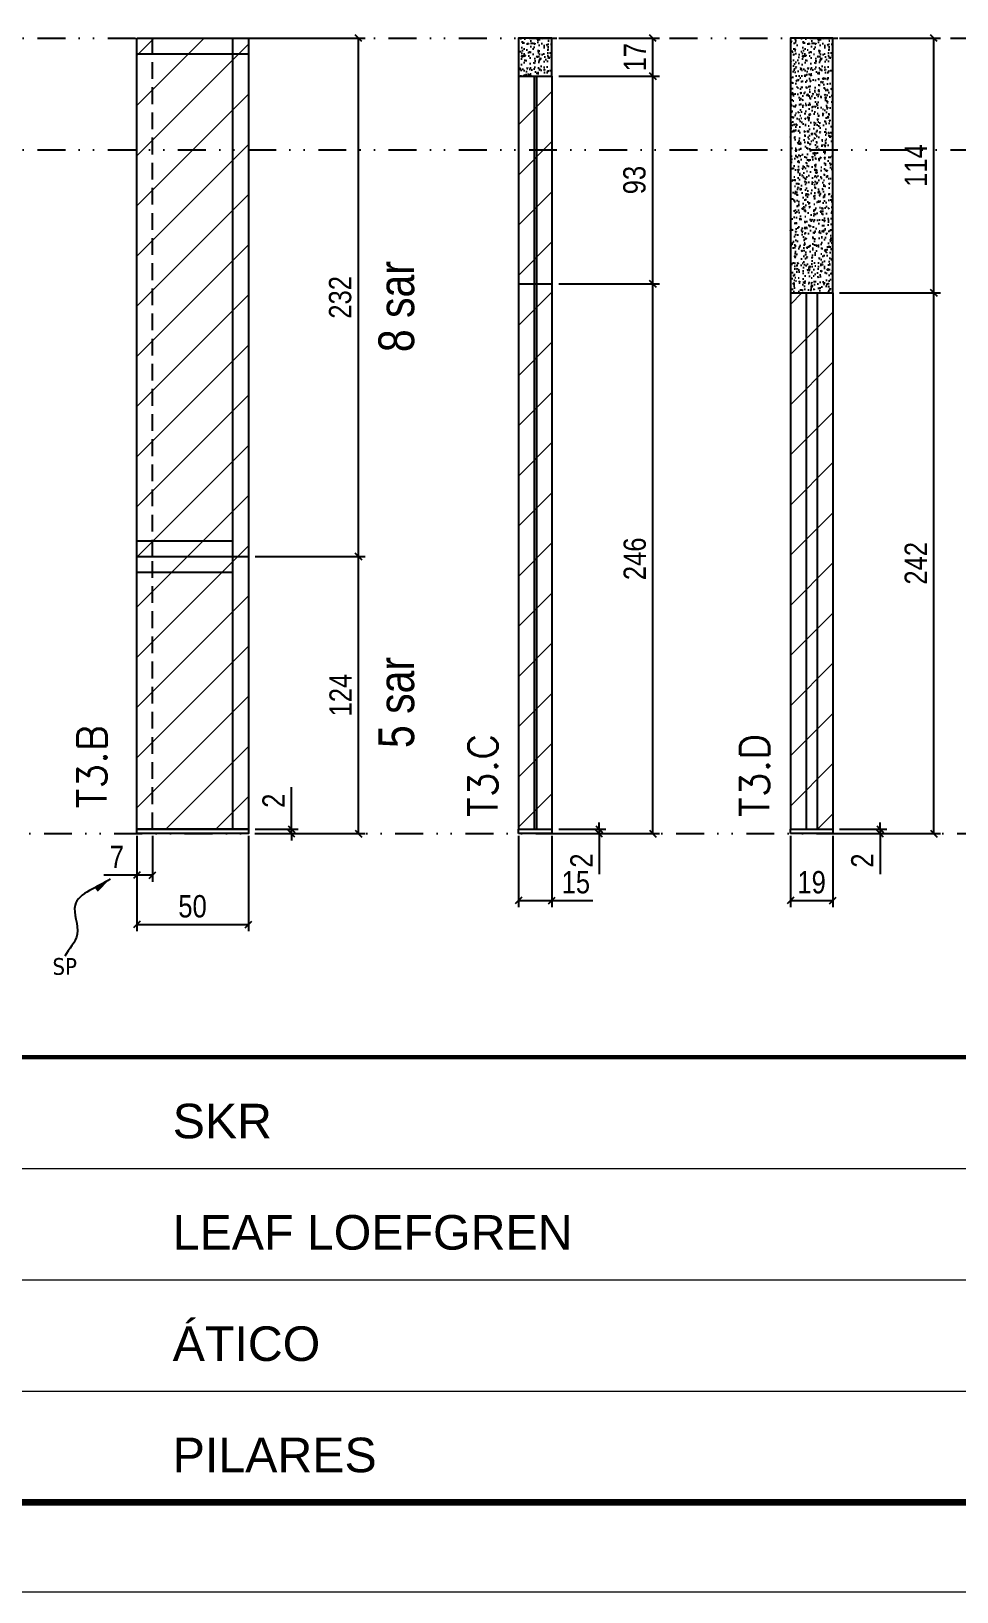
# Model space of a CAD drawing. Extents: x 14400 to 27878, y -21631 to 6985.
# Drawn here: x 19804 to 20218, y -6700 to -6001 of the extents above; entities that cross this region are included whole.
import ezdxf

# ---------------------------------------------------------------- set-up
doc = ezdxf.new("R2010")
doc.units = 0
for name, pattern in [('CONTINUO', [0]), ('DASHED', [0.75, 0.5, -0.25]), ('DIVIDE2', [0.625, 0.25, -0.125, 0, -0.125, 0, -0.125]), ('HIDDEN', [0.375, 0.25, -0.125])]:
    doc.linetypes.add(name, pattern=pattern)
for name, color, linetype in [('COTA', 241, 'Continuous'), ('NOMENCLATURA', 7, 'Continuous'), ('Nível', 160, 'Continuous'), ('Painéis', 200, 'Continuous'), ('SARR_2.2x7', 40, 'Continuous'), ('texto', 7, 'Continuous')]:
    doc.layers.add(name, color=color, linetype=linetype)
for name, color, linetype, lineweight in [('Folhas', 255, 'Continuous', 9), ('Hachura', 251, 'Continuous', 9), ('SARRAFO DE PRESSAO', 251, 'DASHED', 9), ('Texto Seção', 7, 'Continuous', 15)]:
    doc.layers.add(name, color=color, linetype=linetype, lineweight=lineweight)
doc.styles.add('ARIAL', font='arial.ttf')
doc.styles.add('ARIAL_NARROW', font='ARIALN.TTF', dxfattribs={"height": 0.2})
doc.styles.add('COTA TECNICA', font='techl___.ttf', dxfattribs={"height": 10})
doc.styles.add('COTA TECNICA-50', font='techl___.ttf', dxfattribs={"height": 10})
doc.styles.add('REGUA-120', font='ROMANS.shx', dxfattribs={"height": 15})
doc.styles.get("Standard").update_dxf_attribs({"font": 'arial.ttf'})
doc.dimstyles.new('COTA PAINEL-50', dxfattribs={"dimtxt": 10, "dimasz": 3, "dimexe": 3, "dimexo": 3, "dimgap": 3, "dimtad": 1, "dimdec": 1, "dimzin": 12, "dimdsep": 46, "dimtxsty": 'COTA TECNICA-50', "dimblk1": 'OBLIQUE', "dimblk2": 'OBLIQUE', "dimsah": 1, "dimcen": 0.9, "dimclrd": 4, "dimclre": 4, "dimclrt": 240, "dimadec": 1, "dimazin": 3, "dimtfac": 1, "dimtdec": 1, "dimtmove": 0, "dimatfit": 3, "dimfxl": 1, "dimtolj": 1, "dimtzin": 12, "dimarcsym": 0})
doc.dimstyles.new('PAINEL', dxfattribs={"dimtxt": 10, "dimasz": 3, "dimexe": 3, "dimexo": 3, "dimgap": 3, "dimtad": 1, "dimdec": 1, "dimzin": 12, "dimdsep": 46, "dimtxsty": 'COTA TECNICA', "dimblk1": 'OBLIQUE', "dimblk2": 'OBLIQUE', "dimsah": 1, "dimcen": 0.9, "dimclrd": 4, "dimclre": 4, "dimclrt": 240, "dimadec": 1, "dimazin": 3, "dimtfac": 1, "dimtdec": 1, "dimtmove": 0, "dimatfit": 3, "dimfxl": 1, "dimtolj": 1, "dimtzin": 12, "dimarcsym": 0})
doc.dimstyles.get("Standard").update_dxf_attribs({"dimtxt": 0.18, "dimasz": 0.18, "dimexe": 0.18, "dimexo": 0.0625, "dimgap": 0.09, "dimtad": 0, "dimtih": 1, "dimtoh": 1, "dimdec": 4, "dimzin": 0, "dimdsep": 46, "dimtxsty": 'Standard', "dimcen": 0.09, "dimadec": 0, "dimazin": 0, "dimtfac": 1, "dimtdec": 4, "dimtofl": 0, "dimtmove": 0, "dimatfit": 3, "dimfxl": 1, "dimtolj": 1, "dimtzin": 0, "dimarcsym": 0})

# ---------------------------------------------------------------- blocks, each defined once
blk = doc.blocks.new('9999999999')
at = {"color": 30, "linetype": 'CONTINUO'}
for p, q in [((98564.56, 34379.64), (99583.98, 34379.64)), ((98564.56, 34329.83), (99487.98, 34329.83)), ((98564.56, 34280.02), (99487.98, 34280.02))]:
    blk.add_line(p, q, dxfattribs=at)
at = {"color": 30, "linetype": 'CONTINUO', "const_width": 2}
blk.add_lwpolyline([(99583.98, 34230.21), (99583.98, 34414.45, 0.414214), (99568.98, 34429.45), (98228.98, 34429.45, 0.414214), (98213.98, 34414.45), (98213.98, 34245.21, 0.414214), (98228.98, 34230.21), (99583.98, 34230.21)], format="xyb", dxfattribs=at)
at = {"layer": 'Folhas'}
blk.add_lwpolyline([(98138.98, 34190.21), (99623.98, 34190.21), (99623.98, 35240.21), (98138.98, 35240.21)], close=True, dxfattribs=at)
at = {"layer": 'Folhas', "color": 30, "const_width": 3}
blk.add_lwpolyline([(98213.98, 34230.21), (99583.98, 34230.21), (99583.98, 35200.21), (98213.98, 35200.21)], close=True, dxfattribs=at)
at = {"color": 7, "linetype": 'Continuous', "ltscale": 5, "style": 'ARIAL'}
for s, height, p in [('SKR', 15.483, (98837.68, 34393.13)), ('LEAF LOEFGREN', 15.4829, (98837.68, 34343.32)), ('ÁTICO', 15.483, (98837.68, 34293.51)), ('PILARES', 15.483, (98837.68, 34243.7))]:
    blk.add_text(s, height=height, dxfattribs=at).set_placement(p)
blk = doc.blocks.new('_Oblique')
at = {"color": 0, "linetype": 'ByBlock', "lineweight": -2}
blk.add_line((-0.5, -0.5), (0.5, 0.5), dxfattribs=at)
blk = doc.blocks.new('*D2336')
at = {"layer": 'COTA', "color": 4, "lineweight": -2, "transparency": 16777216}
for p, q in [((19851.06, -6361.32), (19851.06, -6403.99)), ((19901.06, -6361.32), (19901.06, -6403.99)), ((19851.06, -6400.99), (19901.06, -6400.99))]:
    blk.add_line(p, q, dxfattribs=at)
at = {"layer": 'Defpoints', "color": 0, "transparency": 16777216}
for p in [(19851.06, -6358.32), (19901.06, -6358.32), (19901.06, -6400.99)]:
    blk.add_point(p, dxfattribs=at)
at = {"layer": 'COTA', "color": 4, "lineweight": -2, "transparency": 16777216, "xscale": 3, "yscale": 3, "zscale": 3, "rotation": 180}
blk.add_blockref('_Oblique', (19851.06, -6400.99), dxfattribs=at)
at = {"layer": 'COTA', "color": 4, "lineweight": -2, "transparency": 16777216, "xscale": 3, "yscale": 3, "zscale": 3}
blk.add_blockref('_Oblique', (19901.06, -6400.99), dxfattribs=at)
at = {"layer": 'COTA', "color": 240, "transparency": 16777216, "insert": (19876.06, -6392.88), "char_height": 10, "attachment_point": 5, "style": 'COTA TECNICA'}
blk.add_mtext('\\A1;50', dxfattribs=at)
blk = doc.blocks.new('*D2337')
at = {"layer": 'COTA', "color": 4, "lineweight": -2, "transparency": 16777216}
for p, q in [((19858.06, -6361.32), (19858.06, -6381.83)), ((19851.06, -6363.32), (19851.06, -6381.83)), ((19851.06, -6378.83), (19836.33, -6378.83)), ((19858.06, -6378.83), (19851.06, -6378.83))]:
    blk.add_line(p, q, dxfattribs=at)
at = {"layer": 'Defpoints', "color": 0, "transparency": 16777216}
for p in [(19851.06, -6360.32), (19858.06, -6358.32), (19851.06, -6378.83)]:
    blk.add_point(p, dxfattribs=at)
at = {"layer": 'COTA', "color": 4, "lineweight": -2, "transparency": 16777216, "xscale": 3, "yscale": 3, "zscale": 3, "rotation": 180}
blk.add_blockref('_Oblique', (19851.06, -6378.83), dxfattribs=at)
at = {"layer": 'COTA', "color": 4, "lineweight": -2, "transparency": 16777216, "xscale": 3, "yscale": 3, "zscale": 3}
blk.add_blockref('_Oblique', (19858.06, -6378.83), dxfattribs=at)
at = {"layer": 'COTA', "color": 240, "transparency": 16777216, "insert": (19842.2, -6370.75), "char_height": 10, "attachment_point": 5, "style": 'COTA TECNICA-50'}
blk.add_mtext('\\A1;7', dxfattribs=at)
blk = doc.blocks.new('*D2338')
at = {"layer": 'COTA', "color": 4, "lineweight": -2, "transparency": 16777216}
for p, q in [((19920.32, -6358.32), (19920.32, -6339.51)), ((19904.06, -6358.32), (19923.32, -6358.32)), ((19904.06, -6360.32), (19923.32, -6360.32)), ((19920.32, -6360.32), (19920.32, -6358.32)), ((19920.32, -6360.32), (19920.32, -6363.32))]:
    blk.add_line(p, q, dxfattribs=at)
at = {"layer": 'Defpoints', "color": 0, "transparency": 16777216}
for p in [(19901.06, -6358.32), (19901.06, -6360.32), (19920.32, -6360.32)]:
    blk.add_point(p, dxfattribs=at)
at = {"layer": 'COTA', "color": 4, "lineweight": -2, "transparency": 16777216, "xscale": 3, "yscale": 3, "zscale": 3}
for p, rotation in [((19920.32, -6358.32), 270), ((19920.32, -6360.32), 90)]:
    blk.add_blockref('_Oblique', p, dxfattribs=dict(at, rotation=rotation))
at = {"layer": 'COTA', "color": 240, "transparency": 16777216, "insert": (19912.32, -6345.57), "char_height": 10, "attachment_point": 5, "rotation": 90, "style": 'COTA TECNICA-50'}
blk.add_mtext('\\A1;2', dxfattribs=at)
blk = doc.blocks.new('*D2330')
at = {"layer": 'COTA', "color": 4, "lineweight": -2, "transparency": 16777216}
for p, q in [((20022.02, -6361.32), (20022.02, -6393.21)), ((20037.02, -6361.32), (20037.02, -6393.21)), ((20022.02, -6390.21), (20037.02, -6390.21)), ((20037.02, -6390.21), (20055.39, -6390.21))]:
    blk.add_line(p, q, dxfattribs=at)
at = {"layer": 'Defpoints', "color": 0, "transparency": 16777216}
for p in [(20022.02, -6358.32), (20037.02, -6358.32), (20037.02, -6390.21)]:
    blk.add_point(p, dxfattribs=at)
at = {"layer": 'COTA', "color": 4, "lineweight": -2, "transparency": 16777216, "xscale": 3, "yscale": 3, "zscale": 3, "rotation": 180}
blk.add_blockref('_Oblique', (20022.02, -6390.21), dxfattribs=at)
at = {"layer": 'COTA', "color": 4, "lineweight": -2, "transparency": 16777216, "xscale": 3, "yscale": 3, "zscale": 3}
blk.add_blockref('_Oblique', (20037.02, -6390.21), dxfattribs=at)
at = {"layer": 'COTA', "color": 240, "transparency": 16777216, "insert": (20047.71, -6382.1), "char_height": 10, "attachment_point": 5, "style": 'COTA TECNICA'}
blk.add_mtext('\\A1;15', dxfattribs=at)
blk = doc.blocks.new('*D2331')
at = {"layer": 'COTA', "color": 4, "lineweight": -2, "transparency": 16777216}
for p, q in [((20058.21, -6358.32), (20058.21, -6355.32)), ((20040.02, -6358.32), (20061.21, -6358.32)), ((20040.02, -6360.32), (20061.21, -6360.32)), ((20058.21, -6358.32), (20058.21, -6360.32)), ((20058.21, -6360.32), (20058.21, -6378.43))]:
    blk.add_line(p, q, dxfattribs=at)
at = {"layer": 'Defpoints', "color": 0, "transparency": 16777216}
for p in [(20037.02, -6358.32), (20037.02, -6360.32), (20058.21, -6358.32)]:
    blk.add_point(p, dxfattribs=at)
at = {"layer": 'COTA', "color": 4, "lineweight": -2, "transparency": 16777216, "xscale": 3, "yscale": 3, "zscale": 3}
for p, rotation in [((20058.21, -6358.32), 270), ((20058.21, -6360.32), 90)]:
    blk.add_blockref('_Oblique', p, dxfattribs=dict(at, rotation=rotation))
at = {"layer": 'COTA', "color": 240, "transparency": 16777216, "insert": (20050.21, -6372.37), "char_height": 10, "attachment_point": 5, "rotation": 90, "style": 'COTA TECNICA-50'}
blk.add_mtext('\\A1;2', dxfattribs=at)
blk = doc.blocks.new('*D2332')
at = {"layer": 'COTA', "color": 4, "lineweight": -2, "transparency": 16777216}
for p, q in [((20040.02, -6114.32), (20085.23, -6114.32)), ((20082.23, -6360.32), (20082.23, -6114.32)), ((20040.02, -6360.32), (20085.23, -6360.32))]:
    blk.add_line(p, q, dxfattribs=at)
at = {"layer": 'Defpoints', "color": 0, "transparency": 16777216}
for p in [(20037.02, -6114.32), (20082.23, -6114.32), (20037.02, -6360.32)]:
    blk.add_point(p, dxfattribs=at)
at = {"layer": 'COTA', "color": 4, "lineweight": -2, "transparency": 16777216, "xscale": 3, "yscale": 3, "zscale": 3}
for p, rotation in [((20082.23, -6114.32), 90), ((20082.23, -6360.32), 270)]:
    blk.add_blockref('_Oblique', p, dxfattribs=dict(at, rotation=rotation))
at = {"layer": 'COTA', "color": 240, "transparency": 16777216, "insert": (20074.13, -6237.32), "char_height": 10, "attachment_point": 5, "rotation": 90, "style": 'COTA TECNICA-50'}
blk.add_mtext('\\A1;246', dxfattribs=at)
blk = doc.blocks.new('*D2349')
at = {"layer": 'COTA', "color": 4, "lineweight": -2, "transparency": 16777216}
for p, q in [((20040.02, -6004.32), (20085.23, -6004.32)), ((20082.23, -6021.32), (20082.23, -6004.32)), ((20040.02, -6021.32), (20085.23, -6021.32))]:
    blk.add_line(p, q, dxfattribs=at)
at = {"layer": 'Defpoints', "color": 0, "transparency": 16777216}
for p in [(20037.02, -6004.32), (20082.23, -6004.32), (20037.02, -6021.32)]:
    blk.add_point(p, dxfattribs=at)
at = {"layer": 'COTA', "color": 4, "lineweight": -2, "transparency": 16777216, "xscale": 3, "yscale": 3, "zscale": 3}
for p, rotation in [((20082.23, -6004.32), 90), ((20082.23, -6021.32), 270)]:
    blk.add_blockref('_Oblique', p, dxfattribs=dict(at, rotation=rotation))
at = {"layer": 'COTA', "color": 240, "transparency": 16777216, "insert": (20074.16, -6012.82), "char_height": 10, "attachment_point": 5, "rotation": 90, "style": 'COTA TECNICA'}
blk.add_mtext('\\A1;17', dxfattribs=at)
blk = doc.blocks.new('*D2333')
at = {"layer": 'COTA', "color": 4, "lineweight": -2, "transparency": 16777216}
for p, q in [((20143.79, -6361.32), (20143.79, -6393.21)), ((20162.79, -6361.32), (20162.79, -6393.21)), ((20143.79, -6390.21), (20162.79, -6390.21))]:
    blk.add_line(p, q, dxfattribs=at)
at = {"layer": 'Defpoints', "color": 0, "transparency": 16777216}
for p in [(20143.79, -6358.32), (20162.79, -6358.32), (20162.79, -6390.21)]:
    blk.add_point(p, dxfattribs=at)
at = {"layer": 'COTA', "color": 4, "lineweight": -2, "transparency": 16777216, "xscale": 3, "yscale": 3, "zscale": 3, "rotation": 180}
blk.add_blockref('_Oblique', (20143.79, -6390.21), dxfattribs=at)
at = {"layer": 'COTA', "color": 4, "lineweight": -2, "transparency": 16777216, "xscale": 3, "yscale": 3, "zscale": 3}
blk.add_blockref('_Oblique', (20162.79, -6390.21), dxfattribs=at)
at = {"layer": 'COTA', "color": 240, "transparency": 16777216, "insert": (20153.29, -6382.12), "char_height": 10, "attachment_point": 5, "style": 'COTA TECNICA'}
blk.add_mtext('\\A1;19', dxfattribs=at)
blk = doc.blocks.new('*D2334')
at = {"layer": 'COTA', "color": 4, "lineweight": -2, "transparency": 16777216}
for p, q in [((20183.99, -6358.32), (20183.99, -6355.32)), ((20165.79, -6358.32), (20186.99, -6358.32)), ((20165.79, -6360.32), (20186.99, -6360.32)), ((20183.99, -6358.32), (20183.99, -6360.32)), ((20183.99, -6360.32), (20183.99, -6378.43))]:
    blk.add_line(p, q, dxfattribs=at)
at = {"layer": 'Defpoints', "color": 0, "transparency": 16777216}
for p in [(20162.79, -6358.32), (20162.79, -6360.32), (20183.99, -6358.32)]:
    blk.add_point(p, dxfattribs=at)
at = {"layer": 'COTA', "color": 4, "lineweight": -2, "transparency": 16777216, "xscale": 3, "yscale": 3, "zscale": 3}
for p, rotation in [((20183.99, -6358.32), 270), ((20183.99, -6360.32), 90)]:
    blk.add_blockref('_Oblique', p, dxfattribs=dict(at, rotation=rotation))
at = {"layer": 'COTA', "color": 240, "transparency": 16777216, "insert": (20175.99, -6372.37), "char_height": 10, "attachment_point": 5, "rotation": 90, "style": 'COTA TECNICA-50'}
blk.add_mtext('\\A1;2', dxfattribs=at)
blk = doc.blocks.new('*D2335')
at = {"layer": 'COTA', "color": 4, "lineweight": -2, "transparency": 16777216}
for p, q in [((20165.79, -6118.32), (20211, -6118.32)), ((20208, -6360.32), (20208, -6118.32)), ((20165.79, -6360.32), (20211, -6360.32))]:
    blk.add_line(p, q, dxfattribs=at)
at = {"layer": 'Defpoints', "color": 0, "transparency": 16777216}
for p in [(20162.79, -6118.32), (20208, -6118.32), (20162.79, -6360.32)]:
    blk.add_point(p, dxfattribs=at)
at = {"layer": 'COTA', "color": 4, "lineweight": -2, "transparency": 16777216, "xscale": 3, "yscale": 3, "zscale": 3}
for p, rotation in [((20208, -6118.32), 90), ((20208, -6360.32), 270)]:
    blk.add_blockref('_Oblique', p, dxfattribs=dict(at, rotation=rotation))
at = {"layer": 'COTA', "color": 240, "transparency": 16777216, "insert": (20199.93, -6239.32), "char_height": 10, "attachment_point": 5, "rotation": 90, "style": 'COTA TECNICA-50'}
blk.add_mtext('\\A1;242', dxfattribs=at)
blk = doc.blocks.new('*D2350')
at = {"layer": 'COTA', "color": 4, "lineweight": -2, "transparency": 16777216}
for p, q in [((20165.79, -6004.32), (20211, -6004.32)), ((20208, -6118.32), (20208, -6004.32)), ((20165.79, -6118.32), (20211, -6118.32))]:
    blk.add_line(p, q, dxfattribs=at)
at = {"layer": 'Defpoints', "color": 0, "transparency": 16777216}
for p in [(20162.79, -6004.32), (20208, -6004.32), (20162.79, -6118.32)]:
    blk.add_point(p, dxfattribs=at)
at = {"layer": 'COTA', "color": 4, "lineweight": -2, "transparency": 16777216, "xscale": 3, "yscale": 3, "zscale": 3}
for p, rotation in [((20208, -6004.32), 90), ((20208, -6118.32), 270)]:
    blk.add_blockref('_Oblique', p, dxfattribs=dict(at, rotation=rotation))
at = {"layer": 'COTA', "color": 240, "transparency": 16777216, "insert": (20199.93, -6061.32), "char_height": 10, "attachment_point": 5, "rotation": 90, "style": 'COTA TECNICA'}
blk.add_mtext('\\A1;114', dxfattribs=at)
blk = doc.blocks.new('*D2348')
at = {"layer": 'COTA', "color": 4, "lineweight": -2, "transparency": 16777216}
for p, q in [((20040.02, -6021.32), (20085.23, -6021.32)), ((20082.23, -6114.32), (20082.23, -6021.32)), ((20040.02, -6114.32), (20085.23, -6114.32))]:
    blk.add_line(p, q, dxfattribs=at)
at = {"layer": 'Defpoints', "color": 0, "transparency": 16777216}
for p in [(20037.02, -6021.32), (20082.23, -6021.32), (20037.02, -6114.32)]:
    blk.add_point(p, dxfattribs=at)
at = {"layer": 'COTA', "color": 4, "lineweight": -2, "transparency": 16777216, "xscale": 3, "yscale": 3, "zscale": 3}
for p, rotation in [((20082.23, -6021.32), 90), ((20082.23, -6114.32), 270)]:
    blk.add_blockref('_Oblique', p, dxfattribs=dict(at, rotation=rotation))
at = {"layer": 'COTA', "color": 240, "transparency": 16777216, "insert": (20073.98, -6067.82), "char_height": 10, "attachment_point": 5, "rotation": 90, "style": 'COTA TECNICA'}
blk.add_mtext('\\A1;93', dxfattribs=at)
blk = doc.blocks.new('*D2354')
at = {"layer": 'COTA', "color": 4, "linetype": 'ByBlock', "lineweight": -2, "transparency": 16777216}
for p, q in [((19904.06, -6236.32), (19953.43, -6236.32)), ((19950.43, -6360.32), (19950.43, -6236.32)), ((19904.06, -6360.32), (19953.43, -6360.32))]:
    blk.add_line(p, q, dxfattribs=at)
at = {"layer": 'Defpoints', "color": 0, "linetype": 'ByBlock', "transparency": 16777216}
for p in [(19901.06, -6236.32), (19950.43, -6236.32), (19901.06, -6360.32)]:
    blk.add_point(p, dxfattribs=at)
at = {"layer": 'COTA', "color": 4, "linetype": 'ByBlock', "lineweight": -2, "transparency": 16777216, "xscale": 3, "yscale": 3, "zscale": 3}
for p, rotation in [((19950.43, -6236.32), 90), ((19950.43, -6360.32), 270)]:
    blk.add_blockref('_Oblique', p, dxfattribs=dict(at, rotation=rotation))
at = {"layer": 'COTA', "color": 240, "linetype": 'ByBlock', "transparency": 16777216, "insert": (19942.36, -6298.32), "char_height": 10, "attachment_point": 5, "rotation": 90, "style": 'COTA TECNICA'}
blk.add_mtext('\\A1;124', dxfattribs=at)
blk = doc.blocks.new('*D2352')
at = {"layer": 'COTA', "color": 4, "linetype": 'ByBlock', "lineweight": -2, "transparency": 16777216}
for p, q in [((19904.06, -6236.32), (19953.43, -6236.32)), ((19950.43, -6360.32), (19950.43, -6236.32)), ((19904.06, -6360.32), (19953.43, -6360.32))]:
    blk.add_line(p, q, dxfattribs=at)
at = {"layer": 'Defpoints', "color": 0, "linetype": 'ByBlock', "transparency": 16777216}
for p in [(19901.06, -6236.32), (19950.43, -6236.32), (19901.06, -6360.32)]:
    blk.add_point(p, dxfattribs=at)
at = {"layer": 'COTA', "color": 4, "linetype": 'ByBlock', "lineweight": -2, "transparency": 16777216, "xscale": 3, "yscale": 3, "zscale": 3}
for p, rotation in [((19950.43, -6236.32), 90), ((19950.43, -6360.32), 270)]:
    blk.add_blockref('_Oblique', p, dxfattribs=dict(at, rotation=rotation))
at = {"layer": 'COTA', "color": 240, "linetype": 'ByBlock', "transparency": 16777216, "insert": (19942.36, -6298.32), "char_height": 10, "attachment_point": 5, "rotation": 90, "style": 'COTA TECNICA'}
blk.add_mtext('\\A1;124', dxfattribs=at)
blk = doc.blocks.new('*D2353')
at = {"layer": 'COTA', "color": 4, "lineweight": -2, "transparency": 16777216}
for p, q in [((19904.06, -6004.32), (19953.43, -6004.32)), ((19950.43, -6236.32), (19950.43, -6004.32)), ((19904.06, -6236.32), (19953.43, -6236.32))]:
    blk.add_line(p, q, dxfattribs=at)
at = {"layer": 'Defpoints', "color": 0, "transparency": 16777216}
for p in [(19901.06, -6004.32), (19950.43, -6004.32), (19901.06, -6236.32)]:
    blk.add_point(p, dxfattribs=at)
at = {"layer": 'COTA', "color": 4, "lineweight": -2, "transparency": 16777216, "xscale": 3, "yscale": 3, "zscale": 3}
for p, rotation in [((19950.43, -6004.32), 90), ((19950.43, -6236.32), 270)]:
    blk.add_blockref('_Oblique', p, dxfattribs=dict(at, rotation=rotation))
at = {"layer": 'COTA', "color": 240, "transparency": 16777216, "insert": (19942.21, -6120.32), "char_height": 10, "attachment_point": 5, "rotation": 90, "style": 'COTA TECNICA'}
blk.add_mtext('\\A1;232', dxfattribs=at)

msp = doc.modelspace()

# ---------------------------------------------------------------- hatches: boundary and pattern name
at = {"layer": 'COTA'}
h = msp.add_hatch(dxfattribs=at)
h.set_pattern_fill('AR-CONC', color=256, scale=0.03)
h.set_pattern_definition([(50, (4565.588, -9193.601), (5.4655401, -0.4781726), [0.5715, -6.2865]), (355, (4565.588, -9193.601), (-1.0573026, 5.7317054), [0.4572, -5.0292175]), (100.451445, (4566.0434, -9193.6407), (4.4082374, 5.2535326), [0.4857003, -5.3427073]), (46.1842, (4565.588, -9192.077), (8.1323712, -1.2612698), [0.85725, -9.42975]), (96.63556, (4566.2656, -9192.182), (7.122124, 7.4227837), [0.7285507, -8.0140682]), (351.18415, (4565.588, -9192.077), (7.122124, 7.4227837), [0.685799, -7.543792]), (21, (4566.35, -9192.458), (4.5484317, -3.067956), [0.5715, -6.2865]), (326, (4566.35, -9192.458), (1.8540609, 5.525639), [0.4572, -5.0292]), (71.451445, (4566.729, -9192.7135), (6.4024926, 2.457683), [0.4857003, -5.3426981]), (37.5, (4565.5879, -9193.6009), (0.0926581, 2.53665117), [0, -4.96824, 0, -5.1054, 0, -5.04825]), (7.5, (4565.588, -9193.6009), (2.00458988, 3.00541724), [0, -2.91084, 0, -4.85394, 0, -1.92405]), (327.5, (4563.8886, -9193.6009), (4.06771786, -0.17186232), [0, -1.905, 0, -5.9436, 0, -7.8867]), (317.5, (4563.1266, -9193.601), (4.44387544, 0.7627947), [0, -2.4765, 0, -3.94716, 0, -5.6007])])
h.paths.add_polyline_path([(20022.022, -6021.316), (20037.022, -6021.316), (20037.022, -6004.316), (20022.022, -6004.316)])
h = msp.add_hatch(dxfattribs=at)
h.set_pattern_fill('AR-CONC', color=256, scale=0.03)
h.set_pattern_definition([(50, (4691.3606, -9193.601), (5.4655401, -0.4781726), [0.5715, -6.2865]), (355, (4691.3606, -9193.601), (-1.0573026, 5.7317054), [0.4572, -5.0292175]), (100.451445, (4691.816, -9193.6407), (4.4082374, 5.2535326), [0.4857003, -5.3427073]), (46.1842, (4691.3606, -9192.077), (8.1323712, -1.2612698), [0.85725, -9.42975]), (96.63556, (4692.038, -9192.182), (7.122124, 7.4227837), [0.7285507, -8.0140682]), (351.18415, (4691.361, -9192.077), (7.122124, 7.4227837), [0.685799, -7.543792]), (21, (4692.1226, -9192.458), (4.5484317, -3.067956), [0.5715, -6.2865]), (326, (4692.1226, -9192.458), (1.8540609, 5.525639), [0.4572, -5.0292]), (71.451445, (4692.5016, -9192.7135), (6.4024926, 2.457683), [0.4857003, -5.3426981]), (37.5, (4691.3606, -9193.6009), (0.0926581, 2.53665117), [0, -4.96824, 0, -5.1054, 0, -5.04825]), (7.5, (4691.3606, -9193.6009), (2.00458988, 3.00541724), [0, -2.91084, 0, -4.85394, 0, -1.92405]), (327.5, (4689.6613, -9193.6009), (4.06771786, -0.17186232), [0, -1.905, 0, -5.9436, 0, -7.8867]), (317.5, (4688.8993, -9193.601), (4.44387544, 0.7627947), [0, -2.4765, 0, -3.94716, 0, -5.6007])])
h.paths.add_polyline_path([(20143.794, -6118.316), (20162.794, -6118.316), (20162.794, -6004.316), (20143.794, -6004.316)])
at = {"layer": 'Hachura'}
h = msp.add_hatch(dxfattribs=at)
h.set_pattern_fill('ANSI31', color=256, scale=5)
h.paths.add_polyline_path([(19719.212, -6118.316), (19685.212, -6118.316), (19685.212, -6076.316), (19646.712, -6076.316), (19646.712, -6118.316), (19643.212, -6118.316), (19643.212, -6236.316), (19719.212, -6236.316)])
h.paths.add_polyline_path([(19719.212, -6236.316), (19643.212, -6236.316), (19643.212, -6358.316), (19719.212, -6358.316)])
h.paths.add_polyline_path([(19901.061, -6236.316), (19851.061, -6236.316), (19851.061, -6358.316), (19901.061, -6358.316)])
h.paths.add_polyline_path([(19901.061, -6004.316), (19851.061, -6004.316), (19851.061, -6236.316), (19901.061, -6236.316)])
h.paths.add_polyline_path([(20037.022, -6021.316), (20022.022, -6021.316), (20022.022, -6114.316), (20037.022, -6114.316)])
h.paths.add_polyline_path([(20037.022, -6114.316), (20022.022, -6114.316), (20022.022, -6358.316), (20037.022, -6358.316)])
h.paths.add_polyline_path([(20162.794, -6118.316), (20143.794, -6118.316), (20143.794, -6358.316), (20162.794, -6358.316)])
h.paths.add_polyline_path([(20298.758, -6004.316), (20262.758, -6004.316), (20262.758, -6054.316), (20298.758, -6054.316)])
h.paths.add_polyline_path([(20332.758, -6118.316), (20309.758, -6118.316), (20309.758, -6071.316), (20262.758, -6071.316), (20262.758, -6236.316), (20332.758, -6236.316)])
h.paths.add_polyline_path([(20332.758, -6236.316), (20262.758, -6236.316), (20262.758, -6358.316), (20332.758, -6358.316)])
h.paths.add_polyline_path([(20496.874, -6236.316), (20449.874, -6236.316), (20449.874, -6358.316), (20496.874, -6358.316)])
h.paths.add_polyline_path([(20496.874, -6004.316), (20449.874, -6004.316), (20449.874, -6236.316), (20496.874, -6236.316)])

# ---------------------------------------------------------------- linework, layer by layer
at = {"layer": 'COTA'}
for points in [[(20022.022, -6021.316), (20037.022, -6021.316), (20037.022, -6004.316), (20022.022, -6004.316)], [(20143.794, -6118.316), (20162.794, -6118.316), (20162.794, -6004.316), (20143.794, -6004.316)]]:
    msp.add_lwpolyline(points, close=True, dxfattribs=at)
at = {"layer": 'Nível', "color": 4, "linetype": 'DIVIDE2', "ltscale": 50}
for p, q in [((19586.451, -6004.316), (20613.467, -6004.316)), ((19586.451, -6054.316), (20613.467, -6054.316)), ((19243.467, -6360.316), (20613.467, -6360.316))]:
    msp.add_line(p, q, dxfattribs=at)
at = {"layer": 'Painéis'}
for p, q in [((19851.061, -6358.316), (19851.061, -6004.316)), ((19851.061, -6004.316), (19901.061, -6004.316)), ((19901.061, -6004.316), (19901.061, -6358.316)), ((20022.022, -6021.316), (20022.022, -6358.316)), ((20022.022, -6021.316), (20037.022, -6021.316)), ((20037.022, -6021.316), (20037.022, -6358.316)), ((20022.022, -6114.316), (20037.022, -6114.316)), ((20143.794, -6118.316), (20143.794, -6358.316)), ((20143.794, -6118.316), (20162.794, -6118.316)), ((20162.794, -6118.316), (20162.794, -6358.316)), ((19851.061, -6236.316), (19901.061, -6236.316)), ((19901.061, -6358.316), (19851.061, -6358.316)), ((20022.022, -6358.316), (20037.022, -6358.316)), ((20022.022, -6360.316), (20022.022, -6358.316)), ((20037.022, -6360.316), (20022.022, -6360.316)), ((20037.022, -6358.316), (20037.022, -6360.316)), ((20143.794, -6358.316), (20162.794, -6358.316)), ((20143.794, -6360.316), (20143.794, -6358.316)), ((20162.794, -6360.316), (20143.794, -6360.316)), ((20162.794, -6358.316), (20162.794, -6360.316))]:
    msp.add_line(p, q, dxfattribs=at)
msp.add_lwpolyline([(19851.061, -6358.316), (19901.061, -6358.316), (19901.061, -6360.316), (19851.061, -6360.316)], close=True, dxfattribs=at)
at = {"layer": 'SARR_2.2x7', "linetype": 'HIDDEN', "ltscale": 30}
for p, q in [((19858.061, -6236.316), (19858.061, -6004.316)), ((19858.061, -6358.316), (19858.061, -6236.316))]:
    msp.add_line(p, q, dxfattribs=at)
at = {"layer": 'SARR_2.2x7'}
for p, q in [((19894.061, -6236.316), (19894.061, -6004.316)), ((19851.061, -6011.316), (19901.061, -6011.316)), ((20029.022, -6021.316), (20029.022, -6114.316)), ((20030.022, -6021.316), (20030.022, -6114.316)), ((20029.022, -6114.316), (20029.022, -6358.316)), ((20030.022, -6114.316), (20030.022, -6358.316)), ((20150.794, -6118.316), (20150.794, -6358.316)), ((20155.794, -6118.316), (20155.794, -6358.316)), ((19851.061, -6229.316), (19894.061, -6229.316)), ((19894.061, -6358.316), (19894.061, -6236.316)), ((19851.061, -6243.316), (19894.061, -6243.316))]:
    msp.add_line(p, q, dxfattribs=at)

# ---------------------------------------------------------------- block references
at = {"layer": 'SARRAFO DE PRESSAO', "color": 6, "linetype": 'ByBlock'}
msp.add_blockref('9999999999', (-78970.511, -40889.804), dxfattribs=at)

# ---------------------------------------------------------------- texts
at = {"layer": 'NOMENCLATURA', "style": 'ARIAL_NARROW'}
for s, p in [('8 sar', (19975.304, -6144.82)), ('5 sar', (19975.304, -6321.992))]:
    msp.add_text(s, height=16, rotation=90, dxfattribs=at).set_placement(p)
at = {"layer": 'texto', "color": 0, "insert": (19818.813, -6419.807), "char_height": 7.5, "attachment_point": 5}
msp.add_mtext('{\\fTahoma|b0|i0|c0|p34;\\C4;SP}', dxfattribs=at)
at = {"layer": 'Texto Seção', "char_height": 13, "attachment_point": 7, "rotation": 90, "style": 'REGUA-120'}
for s, insert, width in [('T3.B', (19837.59, -6349.064), 285.32988), ('T3.C', (20012.571, -6352.904), 370.6998), ('T3.D', (20134.344, -6352.904), 370.6998)]:
    msp.add_mtext(s, dxfattribs=dict(at, insert=insert, width=width))

# ---------------------------------------------------------------- dimensions: what is measured, and where the dimension line sits
at = {"layer": 'COTA'}
for base, p1, p2, angle, dimstyle, picture, middle in [((19950.428, -6004.316), (19901.061, -6236.316), (19901.061, -6004.316), 90, 'PAINEL', '*D2353', (19942.209, -6120.316)), ((20082.232, -6004.316), (20037.022, -6021.316), (20037.022, -6004.316), 90, 'PAINEL', '*D2349', (20074.159, -6012.816)), ((20208.005, -6004.316), (20162.794, -6118.316), (20162.794, -6004.316), 90, 'PAINEL', '*D2350', (20199.932, -6061.316)), ((20082.232, -6021.316), (20037.022, -6114.316), (20037.022, -6021.316), 90, 'PAINEL', '*D2348', (20073.984, -6067.816)), ((20082.232, -6114.316), (20037.022, -6360.316), (20037.022, -6114.316), 90, 'COTA PAINEL-50', '*D2332', (20074.13, -6237.316)), ((20208.005, -6118.316), (20162.794, -6360.316), (20162.794, -6118.316), 90, 'COTA PAINEL-50', '*D2335', (20199.932, -6239.316)), ((19851.061, -6378.826), (19858.061, -6358.316), (19851.061, -6360.316), 180, 'COTA PAINEL-50', '*D2337', (19842.195, -6370.753))]:
    dim = msp.add_linear_dim(base=base, p1=p1, p2=p2, angle=angle, dimstyle=dimstyle, dxfattribs=at)
    dim.commit()
    dim.dimension.update_dxf_attribs({"geometry": picture, "text_midpoint": middle})
at = {"layer": 'COTA', "linetype": 'ByBlock'}
for picture in ['*D2354', '*D2352']:
    dim = msp.add_aligned_dim(p1=(19901.061, -6360.316), p2=(19901.061, -6236.316), distance=-49.367, dimstyle='PAINEL', dxfattribs=at)
    dim.commit()
    dim.dimension.update_dxf_attribs({"geometry": picture, "text_midpoint": (19942.355, -6298.316)})
at = {"layer": 'COTA'}
for base, p1, p2, picture, middle in [((19920.319, -6360.316), (19901.061, -6358.316), (19901.061, -6360.316), '*D2338', (19920.319, -6345.569)), ((20058.215, -6358.316), (20037.022, -6360.316), (20037.022, -6358.316), '*D2331', (20058.215, -6372.371)), ((20183.988, -6358.316), (20162.794, -6360.316), (20162.794, -6358.316), '*D2334', (20183.988, -6372.371))]:
    dim = msp.add_linear_dim(base=base, p1=p1, p2=p2, angle=90, dimstyle='COTA PAINEL-50', dxfattribs=at)
    dim.commit()
    dim.dimension.update_dxf_attribs({"geometry": picture, "text_midpoint": middle, "dimtype": 160})
for base, p1, p2, picture, middle in [((19901.061, -6400.994), (19851.061, -6358.316), (19901.061, -6358.316), '*D2336', (19876.061, -6392.884)), ((20037.022, -6390.21), (20022.022, -6358.316), (20037.022, -6358.316), '*D2330', (20047.707, -6382.1)), ((20162.794, -6390.21), (20143.794, -6358.316), (20162.794, -6358.316), '*D2333', (20153.294, -6382.122))]:
    dim = msp.add_linear_dim(base=base, p1=p1, p2=p2, dimstyle='PAINEL', override={"dimarcsym": 2}, dxfattribs=at)
    dim.commit()
    dim.dimension.update_dxf_attribs({"geometry": picture, "text_midpoint": middle})

# ---------------------------------------------------------------- leaders
at = {"layer": 'COTA', "path_type": 1}
msp.add_leader([(19839.232, -6380.496), (19823.447, -6392.332), (19824.372, -6405.338), (19818.819, -6415.12)], dimstyle='Standard', override={"dimasz": 8}, dxfattribs=at)

doc.saveas('drawing.dxf')
